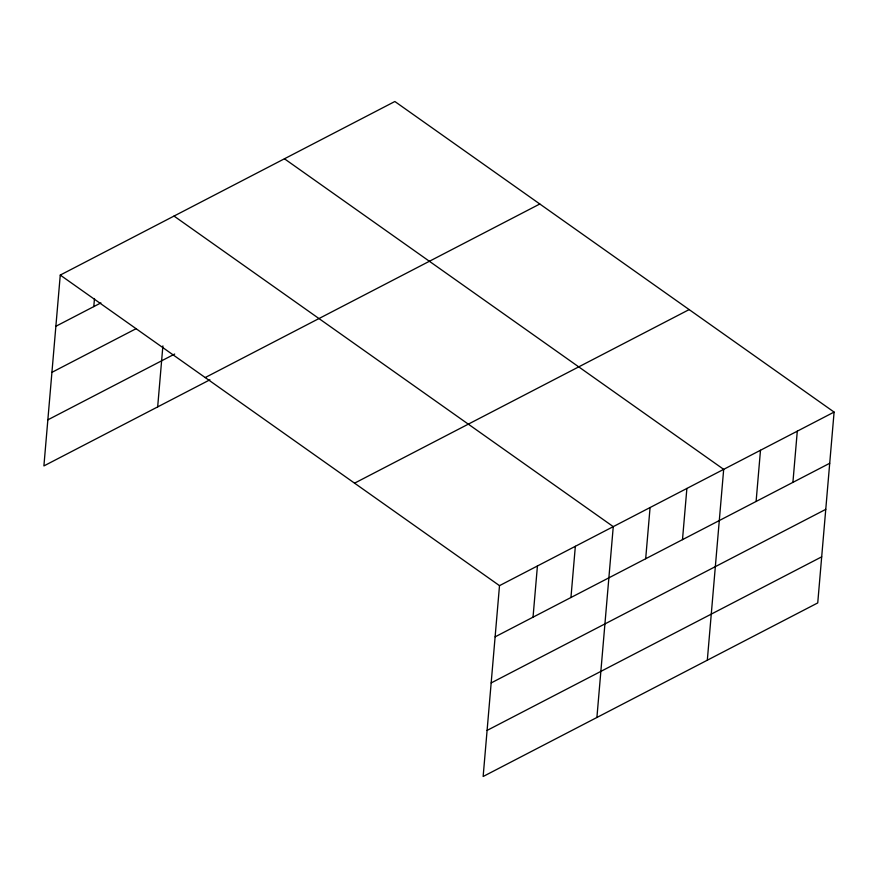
<?xml version="1.0" encoding="UTF-8"?>
<svg xmlns="http://www.w3.org/2000/svg" width="878" height="878" viewBox="0 0 878 878"><rect width="100%" height="100%" fill="white"/><g stroke="black" fill="none" stroke-linecap="round" stroke-linejoin="round"><path stroke-width="1.32" d="M834.1 412.078L499.505 585.648L483.141 776.492L817.736 602.923L834.1 412.078L394.859 101.508L60.264 275.077L43.9 465.922L209.908 379.801M93.792 306.598L94.484 298.52M157.667 406.909L162.891 345.899M533.034 617.168L537.424 565.981M570.952 597.501L575.342 546.303M596.908 717.48L613.261 526.635L174.02 216.065M645.681 558.737L650.071 507.55M682.491 539.641L686.881 488.453M707.317 660.201L723.681 469.357L284.439 158.786M756.101 501.459L760.491 450.271M792.911 482.373L797.29 431.175M55.874 326.276L100.904 302.91M51.923 372.349L136.057 328.712M47.851 419.838L174.678 354.043M205.211 377.562L539.805 204.003M354.558 483.163L689.153 309.594M495.115 636.846L829.71 463.277M491.164 682.93L825.759 509.361M487.092 730.408L821.687 556.839M60.264 275.077L499.505 585.648"/></g></svg>
